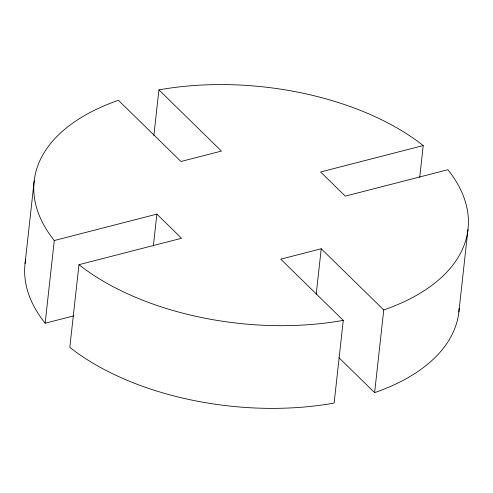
<?xml version="1.0" encoding="UTF-8"?>
<svg xmlns="http://www.w3.org/2000/svg" width="493" height="493" viewBox="0 0 493 493"><rect width="100%" height="100%" fill="white"/><g stroke="black" fill="none" stroke-linecap="round" stroke-linejoin="round"><path stroke-width="0.74" d="M25.063 263.552L34.19 180.857M73.648 315.89L45.146 323.223L54.279 240.529A218.251 118.868 6.3 0 1 118.425 100.307L180.949 161.501L221.437 151.08L158.912 89.886L153.884 135.409M54.279 240.529L156.879 214.122L181.553 238.273L78.954 264.679L69.821 347.374A218.251 118.868 6.3 0 0 334.131 403.058L343.264 320.364L280.739 259.17L321.226 248.749L383.751 309.943L374.625 392.638L338.974 357.745M153.36 245.989L156.879 214.122M316.204 294.266L321.226 248.749M419.703 177.437L423.222 145.571A218.251 118.868 6.3 0 0 158.912 89.886M458.854 312.094L467.986 229.393M423.222 145.571L320.623 171.977L345.297 196.128L447.897 169.721A218.251 118.868 6.3 0 1 383.751 309.943M459.174 308.39A218.251 118.868 6.3 0 1 374.625 392.638M45.146 323.223A218.251 118.868 6.3 0 1 25.728 259.133M343.264 320.364A218.251 118.868 6.3 0 1 78.954 264.679"/></g></svg>
